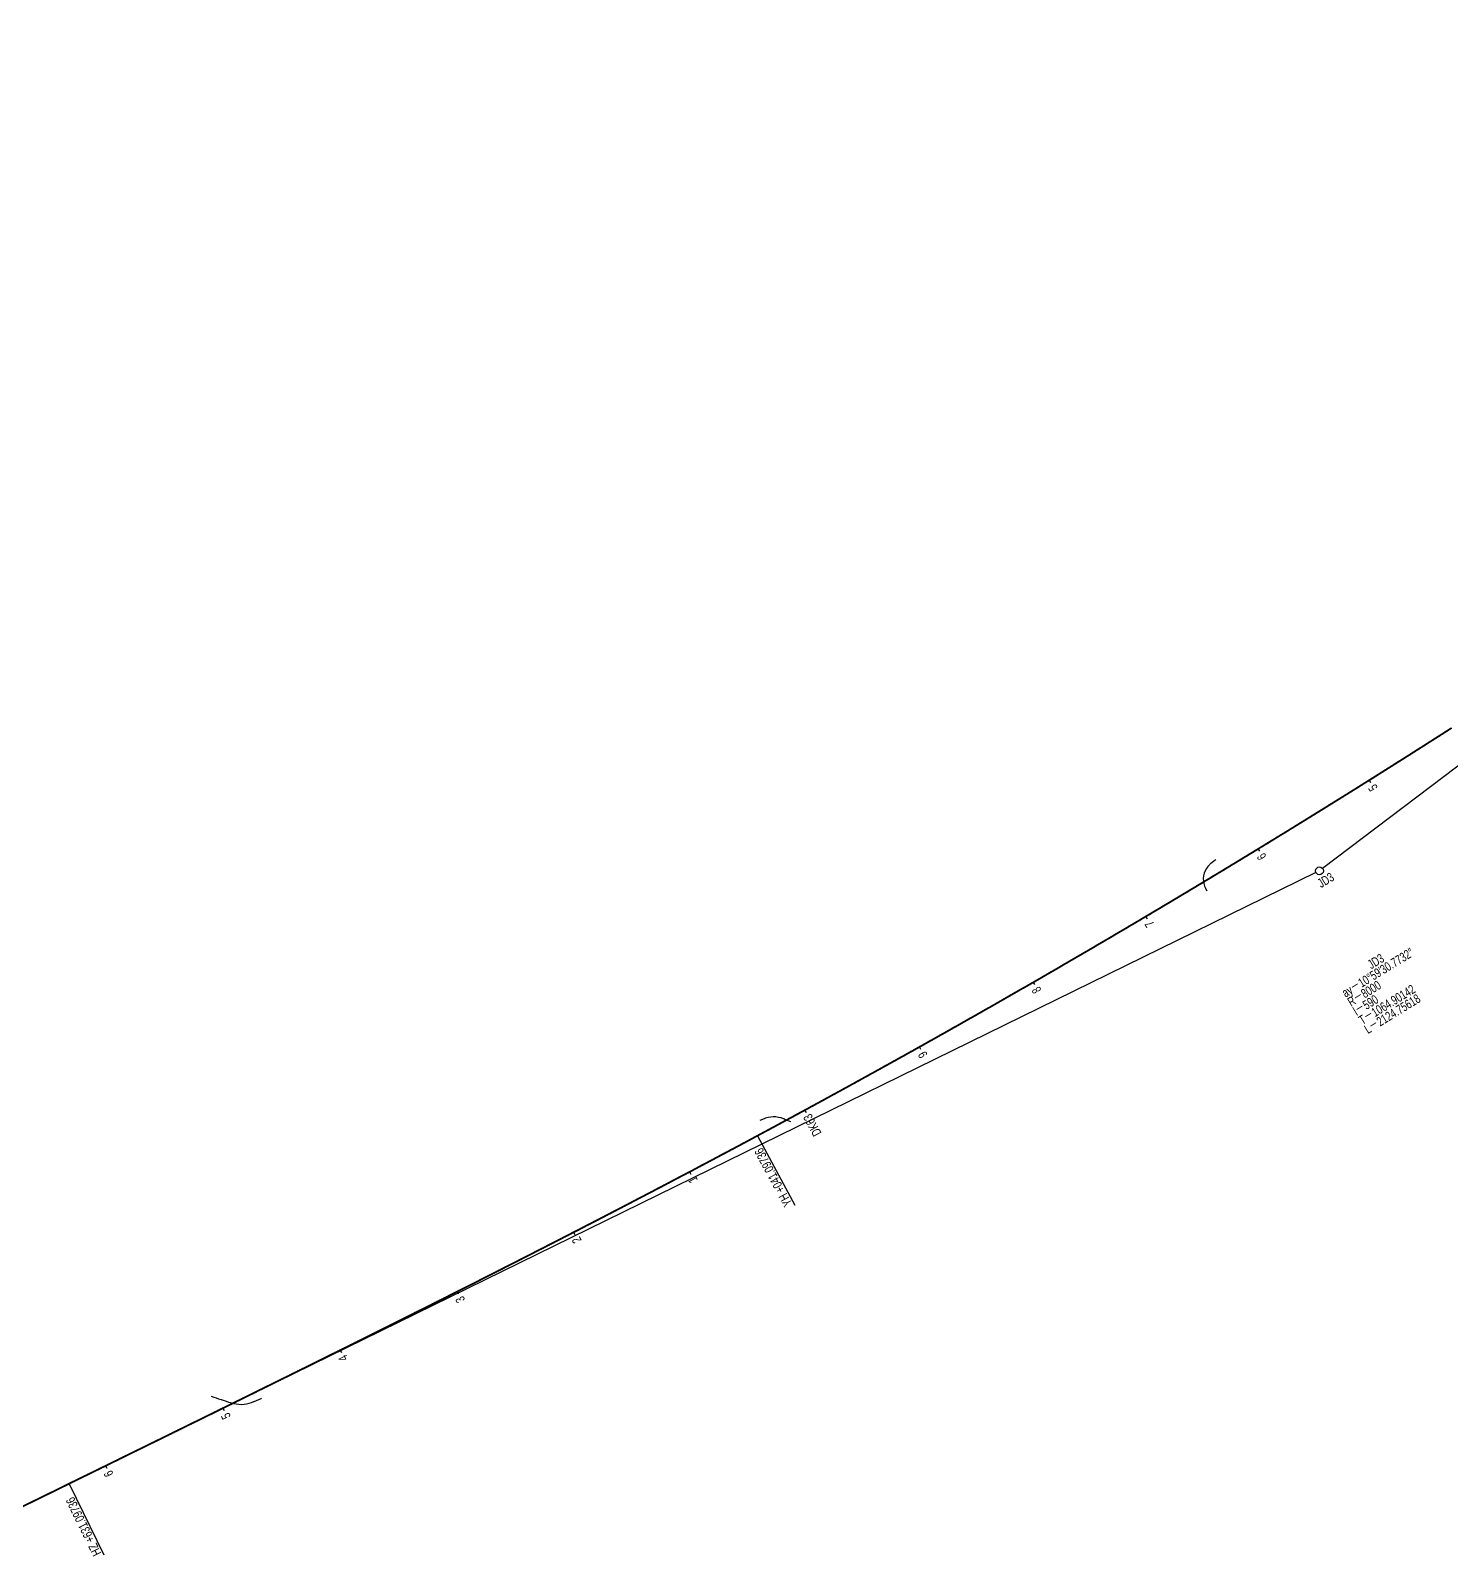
# Model space of a CAD drawing. Header units: millimetres. Extents: x 497834 to 621495, y 3353175 to 3430424.
# Drawn here: x 615443 to 616529, y 3400126 to 3401299 of the extents above; entities that cross this region are included whole.
import ezdxf

# ---------------------------------------------------------------- set-up
doc = ezdxf.new("R2010")
doc.units = ezdxf.units.MM
for name, color, linetype in [('DK改路中线', 7, 'Continuous'), ('dl1', 7, 'Continuous'), ('沪乍杭打线-0.0-200.8段-施工系转设计系成果-2000坐标系-左线_中线_交点', 7, 'Continuous'), ('沪乍杭打线-0.0-200.8段-施工系转设计系成果-2000坐标系-左线_五大桩', 7, 'Continuous'), ('沪乍杭打线-0.0-200.8段-施工系转设计系成果-2000坐标系-左线_曲线资料', 7, 'Continuous'), ('沪乍杭打线-0.0-200.8段-施工系转设计系成果-2000坐标系-左线_里程', 7, 'Continuous')]:
    doc.layers.add(name, color=color, linetype=linetype)
doc.styles.add('PM_LC', font='slromans.shx', dxfattribs={"width": 0.75, "bigfont": 'hztxt.shx'})
doc.styles.add('PM_QX', font='slromans.shx', dxfattribs={"width": 0.75, "bigfont": 'hztxt.shx'})

msp = doc.modelspace()

# ---------------------------------------------------------------- linework, layer by layer
at = {"layer": 'DK改路中线', "color": 3, "linetype": 'Continuous', "ltscale": 2, "flags": 128}
for points in [[(616349.7, 3400665.5), (616348.1, 3400664.3), (616346.5, 3400663), (616345.9, 3400662.5, 0.363058), (616345, 3400661.8), (616343.6, 3400660.3), (616342.4, 3400658.7), (616341.4, 3400657), (616340.7, 3400655.1), (616340.2, 3400653.2), (616340, 3400651.2), (616340.1, 3400649.2), (616340.4, 3400647.2), (616341, 3400645.3), (616341.7, 3400643.8), (616341.8, 3400643.5), (616342.8, 3400641.7), (616342.8, 3400641.7)], [(616024.5, 3400465), (616022.7, 3400465.8), (616020.9, 3400466.6), (616020, 3400467, 0.205862), (616019, 3400467.4), (616017.2, 3400468.1), (616015.2, 3400468.5), (616013.2, 3400468.8), (616011.2, 3400468.8), (616009.2, 3400468.7), (616007.3, 3400468.3), (616005.3, 3400467.8), (616004.2, 3400467.4), (616003.5, 3400467.1), (616001.6, 3400466.3), (616000.9, 3400466)], [(615581.3, 3400255.3), (615583.2, 3400254.7), (615585.1, 3400254), (615587, 3400253.4), (615588.9, 3400252.8), (615592.7, 3400251.5), (615594.6, 3400250.9), (615595.8, 3400250.4, 0.186941), (615596.5, 3400250.2), (615598.4, 3400249.7), (615600.4, 3400249.4), (615602.4, 3400249.2), (615604.4, 3400249.1), (615606.4, 3400249.3), (615608.3, 3400249.5), (615610.3, 3400250), (615612.2, 3400250.6), (615613.9, 3400251.2), (615614.1, 3400251.3), (615617.7, 3400252.9), (615619.5, 3400253.7), (615619.7, 3400253.8)]]:
    msp.add_lwpolyline(points, format="xyb", dxfattribs=at)
at = {"layer": 'dl1', "color": 3, "linetype": 'Continuous', "ltscale": 2, "const_width": 1.4, "flags": 128}
msp.add_lwpolyline([(616530, 3400766.3), (616529.2, 3400765.7), (616529.2, 3400765.7), (616528.3, 3400765.2), (616527.5, 3400764.6), (616526.7, 3400764.1), (616525.8, 3400763.6), (616525, 3400763), (616525, 3400763), (616524.1, 3400762.5), (616523.3, 3400761.9), (616522.4, 3400761.4), (616521.6, 3400760.9), (616520.8, 3400760.3), (616520.8, 3400760.3), (616519.9, 3400759.8), (616519.1, 3400759.3), (616518.2, 3400758.7), (616517.4, 3400758.2), (616516.5, 3400757.6), (616516.5, 3400757.6), (616515.7, 3400757.1), (616514.9, 3400756.6), (616514, 3400756), (616513.2, 3400755.5), (616512.3, 3400755), (616512.3, 3400755), (616511.5, 3400754.4), (616510.6, 3400753.9), (616509.8, 3400753.3), (616509, 3400752.8), (616508.1, 3400752.3), (616508.1, 3400752.3), (616507.3, 3400751.7), (616506.4, 3400751.2), (616505.6, 3400750.7), (616504.7, 3400750.1), (616503.9, 3400749.6), (616503.9, 3400749.6), (616503, 3400749.1), (616502.2, 3400748.5), (616501.4, 3400748), (616500.5, 3400747.5), (616499.7, 3400746.9), (616499.7, 3400746.9), (616498.8, 3400746.4), (616498, 3400745.8), (616497.1, 3400745.3), (616496.3, 3400744.8), (616495.4, 3400744.2), (616495.4, 3400744.2), (616494.6, 3400743.7), (616493.8, 3400743.2), (616492.9, 3400742.6), (616492.1, 3400742.1), (616491.2, 3400741.6), (616491.2, 3400741.6), (616490.4, 3400741), (616489.5, 3400740.5), (616488.7, 3400740), (616487.8, 3400739.4), (616487, 3400738.9), (616487, 3400738.9), (616486.1, 3400738.4), (616485.3, 3400737.8), (616484.5, 3400737.3), (616483.6, 3400736.8), (616482.8, 3400736.2), (616482.8, 3400736.2), (616481.9, 3400735.7), (616481.1, 3400735.2), (616480.2, 3400734.6), (616479.4, 3400734.1), (616478.5, 3400733.6), (616478.5, 3400733.6), (616477.7, 3400733), (616476.8, 3400732.5), (616476, 3400732), (616475.1, 3400731.4), (616474.3, 3400730.9), (616474.3, 3400730.9), (616473.5, 3400730.4), (616472.6, 3400729.8), (616471.8, 3400729.3), (616470.9, 3400728.8), (616470.1, 3400728.2), (616470.1, 3400728.2), (616469.2, 3400727.7), (616468.4, 3400727.2), (616467.5, 3400726.6), (616466.7, 3400726.1), (616465.8, 3400725.6), (616465.8, 3400725.6), (616465, 3400725.1), (616464.1, 3400724.5), (616463.3, 3400724), (616462.4, 3400723.5), (616461.6, 3400722.9), (616461.6, 3400722.9), (616460.7, 3400722.4), (616459.9, 3400721.9), (616459.1, 3400721.3), (616458.2, 3400720.8), (616457.4, 3400720.3), (616457.4, 3400720.3), (616456.5, 3400719.7), (616455.7, 3400719.2), (616454.8, 3400718.7), (616454, 3400718.2), (616453.1, 3400717.6), (616453.1, 3400717.6), (616452.3, 3400717.1), (616451.4, 3400716.6), (616450.6, 3400716), (616449.7, 3400715.5), (616448.9, 3400715), (616448.9, 3400715), (616448, 3400714.5), (616447.2, 3400713.9), (616446.3, 3400713.4), (616445.5, 3400712.9), (616444.6, 3400712.3), (616444.6, 3400712.3), (616443.8, 3400711.8), (616442.9, 3400711.3), (616442.1, 3400710.8), (616441.2, 3400710.2), (616440.4, 3400709.7), (616440.4, 3400709.7), (616439.5, 3400709.2), (616438.7, 3400708.6), (616437.8, 3400708.1), (616437, 3400707.6), (616436.1, 3400707.1), (616436.1, 3400707.1), (616435.3, 3400706.5), (616434.4, 3400706), (616433.6, 3400705.5), (616432.7, 3400704.9), (616431.9, 3400704.4), (616431.9, 3400704.4), (616431, 3400703.9), (616430.2, 3400703.4), (616429.3, 3400702.8), (616428.5, 3400702.3), (616427.6, 3400701.8), (616427.6, 3400701.8), (616426.8, 3400701.3), (616425.9, 3400700.7), (616425.1, 3400700.2), (616424.2, 3400699.7), (616423.4, 3400699.2), (616423.4, 3400699.2), (616422.5, 3400698.6), (616421.7, 3400698.1), (616420.8, 3400697.6), (616420, 3400697.1), (616419.1, 3400696.5), (616419.1, 3400696.5), (616418.3, 3400696), (616417.4, 3400695.5), (616416.6, 3400695), (616415.7, 3400694.4), (616414.9, 3400693.9), (616414.9, 3400693.9), (616414, 3400693.4), (616413.2, 3400692.9), (616412.3, 3400692.3), (616411.5, 3400691.8), (616410.6, 3400691.3), (616410.6, 3400691.3), (616409.8, 3400690.8), (616408.9, 3400690.2), (616408.1, 3400689.7), (616407.2, 3400689.2), (616406.4, 3400688.7), (616406.4, 3400688.7), (616405.5, 3400688.1), (616404.7, 3400687.6), (616403.8, 3400687.1), (616403, 3400686.6), (616402.1, 3400686), (616402.1, 3400686), (616401.2, 3400685.5), (616400.4, 3400685), (616399.5, 3400684.5), (616398.7, 3400684), (616397.8, 3400683.4), (616397.8, 3400683.4), (616397, 3400682.9), (616396.1, 3400682.4), (616395.3, 3400681.9), (616394.4, 3400681.3), (616393.6, 3400680.8), (616393.6, 3400680.8), (616392.7, 3400680.3), (616391.9, 3400679.8), (616391, 3400679.3), (616390.2, 3400678.7), (616389.3, 3400678.2), (616389.3, 3400678.2), (616388.5, 3400677.7), (616387.6, 3400677.2), (616386.7, 3400676.6), (616385.9, 3400676.1), (616385, 3400675.6), (616385, 3400675.6), (616384.2, 3400675.1), (616383.3, 3400674.6), (616382.5, 3400674), (616381.6, 3400673.5), (616380.8, 3400673), (616380.8, 3400673), (616379.9, 3400672.5), (616379.1, 3400672), (616378.2, 3400671.4), (616377.4, 3400670.9), (616376.5, 3400670.4), (616376.5, 3400670.4), (616375.6, 3400669.9), (616374.8, 3400669.4), (616373.9, 3400668.8), (616373.1, 3400668.3), (616372.2, 3400667.8), (616372.2, 3400667.8), (616371.4, 3400667.3), (616370.5, 3400666.8), (616369.7, 3400666.2), (616368.8, 3400665.7), (616368, 3400665.2), (616368, 3400665.2), (616367.1, 3400664.7), (616366.2, 3400664.2), (616365.4, 3400663.6), (616364.5, 3400663.1), (616363.7, 3400662.6), (616363.7, 3400662.6), (616362.8, 3400662.1), (616362, 3400661.6), (616361.1, 3400661.1), (616360.3, 3400660.5), (616359.4, 3400660), (616359.4, 3400660), (616358.6, 3400659.5), (616357.7, 3400659), (616356.8, 3400658.5), (616356, 3400657.9), (616355.1, 3400657.4), (616355.1, 3400657.4), (616354.3, 3400656.9), (616353.4, 3400656.4), (616352.6, 3400655.9), (616351.7, 3400655.4), (616350.8, 3400654.8), (616350.8, 3400654.8), (616350, 3400654.3), (616349.1, 3400653.8), (616348.3, 3400653.3), (616347.4, 3400652.8), (616346.6, 3400652.3), (616346.6, 3400652.3), (616345.7, 3400651.7), (616344.9, 3400651.2), (616344, 3400650.7), (616343.1, 3400650.2), (616342.3, 3400649.7), (616342.3, 3400649.7), (616341.4, 3400649.2), (616340.6, 3400648.7), (616339.7, 3400648.1), (616338.9, 3400647.6), (616338, 3400647.1), (616338, 3400647.1), (616337.1, 3400646.6), (616336.3, 3400646.1), (616335.4, 3400645.6), (616334.6, 3400645), (616333.7, 3400644.5), (616333.7, 3400644.5), (616332.9, 3400644), (616332, 3400643.5), (616331.1, 3400643), (616330.3, 3400642.5), (616329.4, 3400642), (616329.4, 3400642), (616328.6, 3400641.4), (616327.7, 3400640.9), (616326.9, 3400640.4), (616326, 3400639.9), (616325.1, 3400639.4), (616325.1, 3400639.4), (616324.3, 3400638.9), (616323.4, 3400638.4), (616322.6, 3400637.9), (616321.7, 3400637.3), (616320.8, 3400636.8), (616320.8, 3400636.8), (616320, 3400636.3), (616319.1, 3400635.8), (616318.3, 3400635.3), (616317.4, 3400634.8), (616316.6, 3400634.3), (616316.6, 3400634.3), (616315.7, 3400633.7), (616314.8, 3400633.2), (616314, 3400632.7), (616313.1, 3400632.2), (616312.3, 3400631.7), (616312.3, 3400631.7), (616311.4, 3400631.2), (616310.5, 3400630.7), (616309.7, 3400630.2), (616308.8, 3400629.7), (616308, 3400629.1), (616308, 3400629.1), (616307.1, 3400628.6), (616306.2, 3400628.1), (616305.4, 3400627.6), (616304.5, 3400627.1), (616303.7, 3400626.6), (616303.7, 3400626.6), (616302.8, 3400626.1), (616301.9, 3400625.6), (616301.1, 3400625.1), (616300.2, 3400624.5), (616299.4, 3400624), (616299.4, 3400624), (616298.5, 3400623.5), (616297.6, 3400623), (616296.8, 3400622.5), (616295.9, 3400622), (616295.1, 3400621.5), (616295.1, 3400621.5), (616294.2, 3400621), (616293.3, 3400620.5), (616292.5, 3400620), (616291.6, 3400619.4), (616290.8, 3400618.9), (616290.8, 3400618.9), (616289.9, 3400618.4), (616289, 3400617.9), (616288.2, 3400617.4), (616287.3, 3400616.9), (616286.5, 3400616.4), (616286.5, 3400616.4), (616285.6, 3400615.9), (616284.7, 3400615.4), (616283.9, 3400614.9), (616283, 3400614.4), (616282.2, 3400613.8), (616282.2, 3400613.8), (616281.3, 3400613.3), (616280.4, 3400612.8), (616279.6, 3400612.3), (616278.7, 3400611.8), (616277.8, 3400611.3), (616277.8, 3400611.3), (616277, 3400610.8), (616276.1, 3400610.3), (616275.3, 3400609.8), (616274.4, 3400609.3), (616273.5, 3400608.8), (616273.5, 3400608.8), (616272.7, 3400608.3), (616271.8, 3400607.8), (616271, 3400607.2), (616270.1, 3400606.7), (616269.2, 3400606.2), (616269.2, 3400606.2), (616268.4, 3400605.7), (616267.5, 3400605.2), (616266.6, 3400604.7), (616265.8, 3400604.2), (616264.9, 3400603.7), (616264.9, 3400603.7), (616264.1, 3400603.2), (616263.2, 3400602.7), (616262.3, 3400602.2), (616261.5, 3400601.7), (616260.6, 3400601.2), (616260.6, 3400601.2), (616259.7, 3400600.7), (616258.9, 3400600.2), (616258, 3400599.7), (616257.2, 3400599.2), (616256.3, 3400598.6), (616256.3, 3400598.6), (616255.4, 3400598.1), (616254.6, 3400597.6), (616253.7, 3400597.1), (616252.8, 3400596.6), (616252, 3400596.1), (616252, 3400596.1), (616251.1, 3400595.6), (616250.2, 3400595.1), (616249.4, 3400594.6), (616248.5, 3400594.1), (616247.7, 3400593.6), (616247.7, 3400593.6), (616246.8, 3400593.1), (616245.9, 3400592.6), (616245.1, 3400592.1), (616244.2, 3400591.6), (616243.3, 3400591.1), (616243.3, 3400591.1), (616242.5, 3400590.6), (616241.6, 3400590.1), (616240.7, 3400589.6), (616239.9, 3400589.1), (616239, 3400588.6), (616239, 3400588.6), (616238.1, 3400588.1), (616237.3, 3400587.6), (616236.4, 3400587.1), (616235.6, 3400586.6), (616234.7, 3400586.1), (616234.7, 3400586.1), (616233.8, 3400585.6), (616233, 3400585.1), (616232.1, 3400584.6), (616231.2, 3400584.1), (616230.4, 3400583.5), (616230.4, 3400583.5), (616229.5, 3400583), (616228.6, 3400582.5), (616227.8, 3400582), (616226.9, 3400581.5), (616226, 3400581), (616226, 3400581), (616225.2, 3400580.5), (616224.3, 3400580), (616223.4, 3400579.5), (616222.6, 3400579), (616221.7, 3400578.5), (616221.7, 3400578.5), (616220.8, 3400578), (616220, 3400577.5), (616219.1, 3400577), (616218.2, 3400576.5), (616217.4, 3400576), (616217.4, 3400576), (616216.5, 3400575.5), (616215.7, 3400575), (616214.8, 3400574.5), (616213.9, 3400574), (616213.1, 3400573.5), (616213.1, 3400573.5), (616212.2, 3400573), (616211.3, 3400572.5), (616210.5, 3400572), (616209.6, 3400571.5), (616208.7, 3400571), (616208.7, 3400571), (616207.9, 3400570.5), (616207, 3400570), (616206.1, 3400569.5), (616205.3, 3400569), (616204.4, 3400568.5), (616204.4, 3400568.5), (616203.5, 3400568), (616202.7, 3400567.5), (616201.8, 3400567.1), (616200.9, 3400566.6), (616200.1, 3400566.1), (616200, 3400566.1), (616199.2, 3400565.6), (616198.3, 3400565.1), (616197.5, 3400564.6), (616196.6, 3400564.1), (616195.7, 3400563.6), (616195.7, 3400563.6), (616194.8, 3400563.1), (616194, 3400562.6), (616193.1, 3400562.1), (616192.2, 3400561.6), (616191.4, 3400561.1), (616191.4, 3400561.1), (616190.5, 3400560.6), (616189.6, 3400560.1), (616188.8, 3400559.6), (616187.9, 3400559.1), (616187, 3400558.6), (616187, 3400558.6), (616186.2, 3400558.1), (616185.3, 3400557.6), (616184.4, 3400557.1), (616183.6, 3400556.6), (616182.7, 3400556.1), (616182.7, 3400556.1), (616181.8, 3400555.6), (616181, 3400555.1), (616180.1, 3400554.6), (616179.2, 3400554.1), (616178.4, 3400553.6), (616178.3, 3400553.6), (616177.5, 3400553.1), (616176.6, 3400552.6), (616175.7, 3400552.2), (616174.9, 3400551.7), (616174, 3400551.2), (616174, 3400551.2), (616173.1, 3400550.7), (616172.3, 3400550.2), (616171.4, 3400549.7), (616170.5, 3400549.2), (616169.7, 3400548.7), (616169.7, 3400548.7), (616168.8, 3400548.2), (616167.9, 3400547.7), (616167.1, 3400547.2), (616166.2, 3400546.7), (616165.3, 3400546.2), (616165.3, 3400546.2), (616164.4, 3400545.7), (616163.6, 3400545.2), (616162.7, 3400544.7), (616161.8, 3400544.3), (616161, 3400543.8), (616161, 3400543.8), (616160.1, 3400543.3), (616159.2, 3400542.8), (616158.4, 3400542.3), (616157.5, 3400541.8), (616156.6, 3400541.3), (616156.6, 3400541.3), (616155.7, 3400540.8), (616154.9, 3400540.3), (616154, 3400539.8), (616153.1, 3400539.3), (616152.3, 3400538.8), (616152.3, 3400538.8), (616151.4, 3400538.3), (616150.5, 3400537.8), (616149.6, 3400537.4), (616148.8, 3400536.9), (616147.9, 3400536.4), (616147.9, 3400536.4), (616147, 3400535.9), (616146.2, 3400535.4), (616145.3, 3400534.9), (616144.4, 3400534.4), (616143.6, 3400533.9), (616143.5, 3400533.9), (616142.7, 3400533.4), (616141.8, 3400532.9), (616140.9, 3400532.4), (616140.1, 3400532), (616139.2, 3400531.5), (616139.2, 3400531.5), (616138.3, 3400531), (616137.5, 3400530.5), (616136.6, 3400530), (616135.7, 3400529.5), (616134.8, 3400529), (616134.8, 3400529), (616134, 3400528.5), (616133.1, 3400528), (616132.2, 3400527.5), (616131.3, 3400527.1), (616130.5, 3400526.6), (616130.5, 3400526.6), (616129.6, 3400526.1), (616128.7, 3400525.6), (616127.9, 3400525.1), (616127, 3400524.6), (616126.1, 3400524.1), (616126.1, 3400524.1), (616125.2, 3400523.6), (616124.4, 3400523.1), (616123.5, 3400522.7), (616122.6, 3400522.2), (616121.8, 3400521.7), (616121.7, 3400521.7), (616120.9, 3400521.2), (616120, 3400520.7), (616119.1, 3400520.2), (616118.3, 3400519.7), (616117.4, 3400519.2), (616117.4, 3400519.2), (616116.5, 3400518.8), (616115.6, 3400518.3), (616114.8, 3400517.8), (616113.9, 3400517.3), (616113, 3400516.8), (616113, 3400516.8), (616112.1, 3400516.3), (616111.3, 3400515.8), (616110.4, 3400515.3), (616109.5, 3400514.9), (616108.7, 3400514.4), (616108.7, 3400514.4), (616107.8, 3400513.9), (616106.9, 3400513.4), (616106, 3400512.9), (616105.2, 3400512.4), (616104.3, 3400511.9), (616104.3, 3400511.9), (616103.4, 3400511.5), (616102.5, 3400511), (616101.7, 3400510.5), (616100.8, 3400510), (616099.9, 3400509.5), (616099.9, 3400509.5), (616099, 3400509), (616098.2, 3400508.5), (616097.3, 3400508.1), (616096.4, 3400507.6), (616095.5, 3400507.1), (616095.5, 3400507.1), (616094.7, 3400506.6), (616093.8, 3400506.1), (616092.9, 3400505.6), (616092, 3400505.1), (616091.2, 3400504.7), (616091.2, 3400504.7), (616090.3, 3400504.2), (616089.4, 3400503.7), (616088.5, 3400503.2), (616087.7, 3400502.7), (616086.8, 3400502.2), (616086.8, 3400502.2), (616085.9, 3400501.8), (616085, 3400501.3), (616084.2, 3400500.8), (616083.3, 3400500.3), (616082.4, 3400499.8), (616082.4, 3400499.8), (616081.5, 3400499.3), (616080.7, 3400498.9), (616079.8, 3400498.4), (616078.9, 3400497.9), (616078, 3400497.4), (616078, 3400497.4), (616077.2, 3400496.9), (616076.3, 3400496.4), (616075.4, 3400496), (616074.5, 3400495.5), (616073.7, 3400495), (616073.7, 3400495), (616072.8, 3400494.5), (616071.9, 3400494), (616071, 3400493.6), (616070.2, 3400493.1), (616069.3, 3400492.6), (616069.3, 3400492.6), (616068.4, 3400492.1), (616067.5, 3400491.6), (616066.6, 3400491.1), (616065.8, 3400490.7), (616064.9, 3400490.2), (616064.9, 3400490.2), (616064, 3400489.7), (616063.1, 3400489.2), (616062.3, 3400488.7), (616061.4, 3400488.3), (616060.5, 3400487.8), (616060.5, 3400487.8), (616059.6, 3400487.3), (616058.8, 3400486.8), (616057.9, 3400486.3), (616057, 3400485.9), (616056.1, 3400485.4), (616056.1, 3400485.4), (616055.2, 3400484.9), (616054.4, 3400484.4), (616053.5, 3400483.9), (616052.6, 3400483.5), (616051.7, 3400483), (616051.7, 3400483), (616050.9, 3400482.5), (616050, 3400482), (616049.1, 3400481.5), (616048.2, 3400481.1), (616047.3, 3400480.6), (616047.3, 3400480.6), (616046.5, 3400480.1), (616045.6, 3400479.6), (616044.7, 3400479.1), (616043.8, 3400478.7), (616043, 3400478.2), (616043, 3400478.2), (616042.1, 3400477.7), (616041.2, 3400477.2), (616040.3, 3400476.8), (616039.4, 3400476.3), (616038.6, 3400475.8), (616038.6, 3400475.8), (616037.7, 3400475.3), (616036.8, 3400474.8), (616035.9, 3400474.4), (616035.1, 3400473.9), (616034.2, 3400473.4), (616034.2, 3400473.4), (616033.3, 3400472.9), (616032.4, 3400472.5), (616031.5, 3400472), (616030.7, 3400471.5), (616029.8, 3400471), (616029.8, 3400471), (616028.9, 3400470.6), (616028, 3400470.1), (616027.1, 3400469.6), (616026.3, 3400469.1), (616025.4, 3400468.6), (616025.4, 3400468.6), (616024.5, 3400468.2), (616023.6, 3400467.7), (616022.7, 3400467.2), (616021.9, 3400466.7), (616021, 3400466.3), (616021, 3400466.3), (616020.1, 3400465.8), (616019.2, 3400465.3), (616018.3, 3400464.8), (616017.5, 3400464.4), (616016.6, 3400463.9), (616016.6, 3400463.9), (616015.7, 3400463.4), (616014.8, 3400462.9), (616013.9, 3400462.5), (616013.1, 3400462), (616012.2, 3400461.5), (616012.2, 3400461.5), (616011.3, 3400461), (616010.4, 3400460.6), (616009.5, 3400460.1), (616008.7, 3400459.6), (616007.8, 3400459.1), (616007.8, 3400459.1), (616006.9, 3400458.7), (616006, 3400458.2), (616005.1, 3400457.7), (616004.3, 3400457.3), (616003.4, 3400456.8), (616003.4, 3400456.8), (616002.5, 3400456.3), (616001.6, 3400455.8), (616000.7, 3400455.4), (615999.9, 3400454.9), (615999.2, 3400454.5), (615998.3, 3400454.1), (615997.4, 3400453.6), (615996.5, 3400453.1), (615995.7, 3400452.6), (615994.8, 3400452.2), (615993.9, 3400451.7), (615993, 3400451.2), (615992.1, 3400450.7), (615991.3, 3400450.3), (615990.4, 3400449.8), (615989.5, 3400449.3), (615988.6, 3400448.9), (615987.7, 3400448.4), (615986.8, 3400447.9), (615986, 3400447.4), (615985.1, 3400447), (615984.2, 3400446.5), (615983.3, 3400446), (615982.4, 3400445.6), (615981.6, 3400445.1), (615980.7, 3400444.6), (615979.8, 3400444.1), (615978.9, 3400443.7), (615978, 3400443.2), (615977.1, 3400442.7), (615976.3, 3400442.3), (615975.4, 3400441.8), (615974.5, 3400441.3), (615973.6, 3400440.9), (615972.7, 3400440.4), (615971.8, 3400439.9), (615971, 3400439.5), (615970.1, 3400439), (615969.2, 3400438.5), (615968.3, 3400438), (615967.4, 3400437.6), (615966.5, 3400437.1), (615965.7, 3400436.6), (615964.8, 3400436.2), (615963.9, 3400435.7), (615963, 3400435.2), (615962.1, 3400434.8), (615961.2, 3400434.3), (615960.4, 3400433.8), (615959.5, 3400433.4), (615958.6, 3400432.9), (615957.7, 3400432.4), (615956.8, 3400432), (615955.9, 3400431.5), (615955.1, 3400431), (615954.2, 3400430.6), (615953.3, 3400430.1), (615952.4, 3400429.6), (615951.5, 3400429.1), (615950.6, 3400428.7), (615949.8, 3400428.2), (615948.9, 3400427.7), (615948, 3400427.3), (615947.1, 3400426.8), (615946.2, 3400426.3), (615945.3, 3400425.9), (615944.4, 3400425.4), (615943.6, 3400424.9), (615942.7, 3400424.5), (615941.8, 3400424), (615940.9, 3400423.6), (615940, 3400423.1), (615939.1, 3400422.6), (615938.3, 3400422.2), (615937.4, 3400421.7), (615936.5, 3400421.2), (615935.6, 3400420.8), (615934.7, 3400420.3), (615933.8, 3400419.8), (615932.9, 3400419.4), (615932.1, 3400418.9), (615931.2, 3400418.4), (615930.3, 3400418), (615929.4, 3400417.5), (615928.5, 3400417), (615927.6, 3400416.6), (615926.7, 3400416.1), (615925.9, 3400415.6), (615925, 3400415.2), (615924.1, 3400414.7), (615923.2, 3400414.3), (615922.3, 3400413.8), (615921.4, 3400413.3), (615920.5, 3400412.9), (615919.7, 3400412.4), (615918.8, 3400411.9), (615917.9, 3400411.5), (615917, 3400411), (615916.1, 3400410.5), (615915.2, 3400410.1), (615914.3, 3400409.6), (615913.5, 3400409.2), (615912.6, 3400408.7), (615911.7, 3400408.2), (615910.8, 3400407.8), (615909.9, 3400407.3), (615909, 3400406.8), (615908.1, 3400406.4), (615907.2, 3400405.9), (615906.4, 3400405.5), (615905.5, 3400405), (615904.6, 3400404.5), (615903.7, 3400404.1), (615902.8, 3400403.6), (615901.9, 3400403.1), (615901, 3400402.7), (615900.2, 3400402.2), (615899.3, 3400401.8), (615898.4, 3400401.3), (615897.5, 3400400.8), (615896.6, 3400400.4), (615895.7, 3400399.9), (615894.8, 3400399.4), (615893.9, 3400399), (615893.1, 3400398.5), (615892.2, 3400398.1), (615891.3, 3400397.6), (615890.4, 3400397.1), (615889.5, 3400396.7), (615888.6, 3400396.2), (615887.7, 3400395.8), (615886.8, 3400395.3), (615886, 3400394.8), (615885.1, 3400394.4), (615884.2, 3400393.9), (615883.3, 3400393.5), (615882.4, 3400393), (615881.5, 3400392.5), (615880.6, 3400392.1), (615879.7, 3400391.6), (615878.8, 3400391.2), (615878, 3400390.7), (615877.1, 3400390.2), (615876.2, 3400389.8), (615875.3, 3400389.3), (615874.4, 3400388.9), (615873.5, 3400388.4), (615872.6, 3400387.9), (615871.7, 3400387.5), (615870.9, 3400387), (615870, 3400386.6), (615869.1, 3400386.1), (615868.2, 3400385.7), (615867.3, 3400385.2), (615866.4, 3400384.7), (615865.5, 3400384.3), (615864.6, 3400383.8), (615863.7, 3400383.4), (615862.9, 3400382.9), (615862, 3400382.4), (615861.1, 3400382), (615860.2, 3400381.5), (615859.3, 3400381.1), (615858.4, 3400380.6), (615857.5, 3400380.2), (615856.6, 3400379.7), (615855.7, 3400379.2), (615854.9, 3400378.8), (615854, 3400378.3), (615853.1, 3400377.9), (615852.2, 3400377.4), (615851.3, 3400377), (615850.4, 3400376.5), (615849.5, 3400376), (615848.6, 3400375.6), (615847.7, 3400375.1), (615846.8, 3400374.7), (615846, 3400374.2), (615845.1, 3400373.8), (615844.2, 3400373.3), (615843.3, 3400372.8), (615842.4, 3400372.4), (615841.5, 3400371.9), (615840.6, 3400371.5), (615839.7, 3400371), (615838.8, 3400370.6), (615837.9, 3400370.1), (615837.1, 3400369.7), (615836.2, 3400369.2), (615835.3, 3400368.7), (615834.4, 3400368.3), (615833.5, 3400367.8), (615832.6, 3400367.4), (615831.7, 3400366.9), (615830.8, 3400366.5), (615829.9, 3400366), (615829, 3400365.6), (615828.2, 3400365.1), (615827.3, 3400364.6), (615826.4, 3400364.2), (615825.5, 3400363.7), (615824.6, 3400363.3), (615823.7, 3400362.8), (615822.8, 3400362.4), (615821.9, 3400361.9), (615821, 3400361.5), (615820.1, 3400361), (615819.2, 3400360.6), (615818.4, 3400360.1), (615817.5, 3400359.7), (615816.6, 3400359.2), (615815.7, 3400358.7), (615814.8, 3400358.3), (615813.9, 3400357.8), (615813, 3400357.4), (615812.1, 3400356.9), (615811.2, 3400356.5), (615810.3, 3400356), (615809.4, 3400355.6), (615808.6, 3400355.1), (615807.7, 3400354.7), (615806.8, 3400354.2), (615805.9, 3400353.8), (615805, 3400353.3), (615804.1, 3400352.8), (615803.2, 3400352.4), (615802.3, 3400351.9), (615801.4, 3400351.5), (615800.5, 3400351), (615799.6, 3400350.6), (615798.7, 3400350.1), (615797.9, 3400349.7), (615797, 3400349.2), (615796.1, 3400348.8), (615795.2, 3400348.3), (615794.3, 3400347.9), (615793.4, 3400347.4), (615792.5, 3400347), (615791.6, 3400346.5), (615790.7, 3400346.1), (615789.8, 3400345.6), (615788.9, 3400345.2), (615788, 3400344.7), (615787.2, 3400344.3), (615786.3, 3400343.8), (615785.4, 3400343.3), (615784.5, 3400342.9), (615783.6, 3400342.4), (615782.7, 3400342), (615781.8, 3400341.5), (615780.9, 3400341.1), (615780, 3400340.6), (615779.1, 3400340.2), (615778.2, 3400339.7), (615777.3, 3400339.3), (615776.4, 3400338.8), (615775.6, 3400338.4), (615774.7, 3400337.9), (615773.8, 3400337.5), (615772.9, 3400337), (615772, 3400336.6), (615771.1, 3400336.1), (615770.2, 3400335.7), (615769.3, 3400335.2), (615768.4, 3400334.8), (615767.5, 3400334.3), (615766.6, 3400333.9), (615765.7, 3400333.4), (615764.8, 3400333), (615763.9, 3400332.5), (615763.1, 3400332.1), (615762.2, 3400331.6), (615761.3, 3400331.2), (615760.4, 3400330.7), (615759.5, 3400330.3), (615758.6, 3400329.8), (615757.7, 3400329.4), (615756.8, 3400328.9), (615755.9, 3400328.5), (615755, 3400328), (615754.1, 3400327.6), (615753.2, 3400327.1), (615752.3, 3400326.7), (615751.4, 3400326.2), (615750.5, 3400325.8), (615749.7, 3400325.3), (615748.8, 3400324.9), (615747.9, 3400324.4), (615747, 3400324), (615746.1, 3400323.5), (615745.2, 3400323.1), (615744.3, 3400322.6), (615743.4, 3400322.2), (615742.5, 3400321.7), (615741.6, 3400321.3), (615740.7, 3400320.9), (615739.8, 3400320.4), (615738.9, 3400320), (615738, 3400319.5), (615737.1, 3400319.1), (615736.2, 3400318.6), (615735.4, 3400318.2), (615734.5, 3400317.7), (615733.6, 3400317.3), (615732.7, 3400316.8), (615731.8, 3400316.4), (615730.9, 3400315.9), (615730, 3400315.5), (615729.1, 3400315), (615728.2, 3400314.6), (615727.3, 3400314.1), (615726.4, 3400313.7), (615725.5, 3400313.2), (615724.6, 3400312.8), (615723.7, 3400312.3), (615722.8, 3400311.9), (615721.9, 3400311.4), (615721, 3400311), (615720.2, 3400310.5), (615719.3, 3400310.1), (615718.4, 3400309.7), (615717.5, 3400309.2), (615716.6, 3400308.8), (615715.7, 3400308.3), (615714.8, 3400307.9), (615713.9, 3400307.4), (615713, 3400307), (615712.1, 3400306.5), (615711.2, 3400306.1), (615710.3, 3400305.6), (615709.4, 3400305.2), (615708.5, 3400304.7), (615707.6, 3400304.3), (615706.7, 3400303.8), (615705.8, 3400303.4), (615704.9, 3400303), (615704, 3400302.5), (615703.2, 3400302.1), (615702.3, 3400301.6), (615701.4, 3400301.2), (615700.5, 3400300.7), (615699.6, 3400300.3), (615698.7, 3400299.8), (615697.8, 3400299.4), (615696.9, 3400298.9), (615696, 3400298.5), (615695.1, 3400298), (615694.2, 3400297.6), (615693.3, 3400297.2), (615692.4, 3400296.7), (615691.5, 3400296.3), (615690.6, 3400295.8), (615689.7, 3400295.4), (615688.8, 3400294.9), (615687.9, 3400294.5), (615687, 3400294), (615686.1, 3400293.6), (615685.3, 3400293.1), (615684.4, 3400292.7), (615683.5, 3400292.3), (615682.6, 3400291.8), (615681.7, 3400291.4), (615680.8, 3400290.9), (615679.9, 3400290.5), (615679, 3400290), (615678.1, 3400289.6), (615677.2, 3400289.1), (615676.3, 3400288.7), (615675.4, 3400288.2), (615674.5, 3400287.8), (615673.6, 3400287.4), (615672.7, 3400286.9), (615671.8, 3400286.5), (615670.9, 3400286), (615670, 3400285.6), (615669.1, 3400285.1), (615668.2, 3400284.7), (615667.3, 3400284.2), (615666.4, 3400283.8), (615665.5, 3400283.4), (615664.7, 3400282.9), (615663.8, 3400282.5), (615662.9, 3400282), (615662, 3400281.6), (615661.1, 3400281.1), (615660.2, 3400280.7), (615659.3, 3400280.2), (615658.4, 3400279.8), (615657.5, 3400279.4), (615656.6, 3400278.9), (615655.7, 3400278.5), (615654.8, 3400278), (615653.9, 3400277.6), (615653, 3400277.1), (615652.1, 3400276.7), (615651.2, 3400276.3), (615650.3, 3400275.8), (615649.4, 3400275.4), (615648.5, 3400274.9), (615647.6, 3400274.5), (615646.7, 3400274), (615645.8, 3400273.6), (615644.9, 3400273.1), (615644, 3400272.7), (615643.1, 3400272.3), (615642.3, 3400271.8), (615641.4, 3400271.4), (615640.5, 3400270.9), (615639.6, 3400270.5), (615638.7, 3400270), (615637.8, 3400269.6), (615636.9, 3400269.2), (615636, 3400268.7), (615635.1, 3400268.3), (615634.2, 3400267.8), (615633.3, 3400267.4), (615632.4, 3400266.9), (615631.5, 3400266.5), (615630.6, 3400266.1), (615629.7, 3400265.6), (615628.8, 3400265.2), (615627.9, 3400264.7), (615627, 3400264.3), (615626.1, 3400263.8), (615625.2, 3400263.4), (615624.3, 3400263), (615623.4, 3400262.5), (615622.5, 3400262.1), (615621.6, 3400261.6), (615620.7, 3400261.2), (615619.8, 3400260.7), (615618.9, 3400260.3), (615618, 3400259.9), (615617.1, 3400259.4), (615616.3, 3400259), (615615.4, 3400258.5), (615614.5, 3400258.1), (615613.6, 3400257.6), (615612.7, 3400257.2), (615611.8, 3400256.8), (615610.9, 3400256.3), (615610, 3400255.9), (615609.1, 3400255.4), (615608.2, 3400255), (615607.3, 3400254.5), (615606.4, 3400254.1), (615605.5, 3400253.7), (615604.6, 3400253.2), (615603.7, 3400252.8), (615602.8, 3400252.3), (615601.9, 3400251.9), (615601, 3400251.5), (615600.1, 3400251), (615599.2, 3400250.6), (615598.3, 3400250.1), (615597.4, 3400249.7), (615596.5, 3400249.2), (615595.6, 3400248.8), (615594.7, 3400248.4), (615593.8, 3400247.9), (615592.9, 3400247.5), (615592, 3400247), (615591.1, 3400246.6), (615590.2, 3400246.2), (615589.3, 3400245.7), (615588.4, 3400245.3), (615587.5, 3400244.8), (615586.6, 3400244.4), (615585.8, 3400243.9), (615584.9, 3400243.5), (615584, 3400243.1), (615583.1, 3400242.6), (615582.2, 3400242.2), (615581.3, 3400241.7), (615580.4, 3400241.3), (615579.5, 3400240.9), (615578.6, 3400240.4), (615577.7, 3400240), (615576.8, 3400239.5), (615575.9, 3400239.1), (615575, 3400238.6), (615574.1, 3400238.2), (615573.2, 3400237.8), (615572.3, 3400237.3), (615571.4, 3400236.9), (615570.5, 3400236.4), (615569.6, 3400236), (615568.7, 3400235.6), (615567.8, 3400235.1), (615566.9, 3400234.7), (615566, 3400234.2), (615565.1, 3400233.8), (615564.2, 3400233.4), (615563.3, 3400232.9), (615562.4, 3400232.5), (615561.5, 3400232), (615560.6, 3400231.6), (615559.7, 3400231.1), (615558.8, 3400230.7), (615557.9, 3400230.3), (615557, 3400229.8), (615556.1, 3400229.4), (615555.2, 3400228.9), (615554.3, 3400228.5), (615553.4, 3400228.1), (615552.5, 3400227.6), (615551.6, 3400227.2), (615550.8, 3400226.7), (615549.9, 3400226.3), (615549, 3400225.9), (615548.1, 3400225.4), (615547.2, 3400225), (615546.3, 3400224.5), (615545.4, 3400224.1), (615544.5, 3400223.7), (615543.6, 3400223.2), (615542.7, 3400222.8), (615541.8, 3400222.3), (615540.9, 3400221.9), (615540, 3400221.5), (615539.1, 3400221), (615538.2, 3400220.6), (615537.3, 3400220.1), (615536.4, 3400219.7), (615535.5, 3400219.3), (615534.6, 3400218.8), (615533.7, 3400218.4), (615532.8, 3400217.9), (615531.9, 3400217.5), (615531, 3400217), (615530.1, 3400216.6), (615529.2, 3400216.2), (615528.3, 3400215.7), (615527.4, 3400215.3), (615526.5, 3400214.8), (615525.6, 3400214.4), (615524.7, 3400214), (615523.8, 3400213.5), (615522.9, 3400213.1), (615522, 3400212.6), (615521.1, 3400212.2), (615520.2, 3400211.8), (615519.3, 3400211.3), (615518.4, 3400210.9), (615517.5, 3400210.4), (615516.6, 3400210), (615515.7, 3400209.6), (615514.8, 3400209.1), (615513.9, 3400208.7), (615513, 3400208.2), (615512.1, 3400207.8), (615511.2, 3400207.4), (615510.4, 3400206.9), (615509.5, 3400206.5), (615508.6, 3400206), (615507.7, 3400205.6), (615506.8, 3400205.2), (615505.9, 3400204.7), (615505, 3400204.3), (615504.1, 3400203.8), (615503.2, 3400203.4), (615502.3, 3400203), (615501.4, 3400202.5), (615500.5, 3400202.1), (615499.6, 3400201.6), (615498.7, 3400201.2), (615497.8, 3400200.8), (615496.9, 3400200.3), (615496, 3400199.9), (615495.1, 3400199.4), (615494.2, 3400199), (615493.3, 3400198.6), (615492.4, 3400198.1), (615491.5, 3400197.7), (615490.6, 3400197.2), (615489.7, 3400196.8), (615488.8, 3400196.4), (615487.9, 3400195.9), (615487, 3400195.5), (615486.1, 3400195), (615485.2, 3400194.6), (615484.3, 3400194.2), (615483.4, 3400193.7), (615482.5, 3400193.3), (615481.6, 3400192.8), (615480.7, 3400192.4), (615479.8, 3400192), (615478.9, 3400191.5), (615478, 3400191.1), (615477.1, 3400190.6), (615476.2, 3400190.2), (615475.3, 3400189.8), (615474.4, 3400189.3), (615473.5, 3400188.9), (615472.6, 3400188.4), (613843, 3399389.9)], dxfattribs=at)
at = {"layer": '沪乍杭打线-0.0-200.8段-施工系转设计系成果-2000坐标系-左线_中线_交点', "color": 6, "linetype": 'Continuous', "ltscale": 2}
for p, q in [((617278.3, 3401299.3), (616431.3, 3400658.8)), ((616426.2, 3400655.7), (615472.6, 3400188.4))]:
    msp.add_line(p, q, dxfattribs=at)
msp.add_circle((616428.9, 3400657), 3, dxfattribs=at)
at = {"layer": '沪乍杭打线-0.0-200.8段-施工系转设计系成果-2000坐标系-左线_五大桩', "color": 5, "linetype": 'Continuous', "ltscale": 2}
for p, q in [((615999.2, 3400454.5), (616027.7, 3400401.4)), ((615472.6, 3400188.4), (615499.3, 3400134))]:
    msp.add_line(p, q, dxfattribs=at)
at = {"layer": '沪乍杭打线-0.0-200.8段-施工系转设计系成果-2000坐标系-左线_里程', "color": 5, "linetype": 'Continuous', "ltscale": 2}
for p, q in [((616467, 3400726.3), (616468, 3400724.6)), ((616381.9, 3400673.7), (616383, 3400672)), ((616296.2, 3400622.2), (616297.2, 3400620.4)), ((616209.9, 3400571.7), (616210.9, 3400570)), ((616122.9, 3400522.3), (616123.9, 3400520.6)), ((616035.3, 3400474.1), (616036.3, 3400472.3)), ((615947.2, 3400426.9), (615948.1, 3400425.1)), ((615858.5, 3400380.7), (615859.4, 3400378.9)), ((615769.4, 3400335.3), (615770.3, 3400333.5)), ((615680, 3400290.5), (615680.9, 3400288.7)), ((615590.3, 3400246.2), (615591.2, 3400244.4)), ((615500.6, 3400202.1), (615501.4, 3400200.3))]:
    msp.add_line(p, q, dxfattribs=at)

# ---------------------------------------------------------------- texts
at = {"layer": '沪乍杭打线-0.0-200.8段-施工系转设计系成果-2000坐标系-左线_中线_交点', "color": 5, "style": 'PM_QX', "width": 0.75}
msp.add_text('JD3', height=7, rotation=31.6012, dxfattribs=at).set_placement((616430.2, 3400643.7))
at = {"layer": '沪乍杭打线-0.0-200.8段-施工系转设计系成果-2000坐标系-左线_五大桩', "color": 5, "style": 'PM_QX', "width": 0.75}
for s, rotation, p in [('YH +041.09736', 118.2179, (616025.8, 3400402.7)), ('HZ +631.09736', 116.1051, (615497.5, 3400135.3))]:
    msp.add_text(s, height=7, rotation=rotation, dxfattribs=at).set_placement(p)
at = {"layer": '沪乍杭打线-0.0-200.8段-施工系转设计系成果-2000坐标系-左线_曲线资料', "color": 5, "style": 'PM_QX', "width": 0.75}
msp.add_text('JD3', height=7, rotation=31.6012, dxfattribs=at).set_placement((616468.5, 3400581.6))
at = {"layer": '沪乍杭打线-0.0-200.8段-施工系转设计系成果-2000坐标系-左线_曲线资料', "color": 5, "insert": (616445.2, 3400565.9), "char_height": 7, "attachment_point": 1, "rotation": 31.6012, "line_spacing_factor": 0.7, "style": 'PM_QX'}
msp.add_mtext('\\W0.750000;ay－10°59′30.7732″\\PR－8000\\Pl－590\\PT－1064.90142\\PL－2124.75618', dxfattribs=at)
at = {"layer": '沪乍杭打线-0.0-200.8段-施工系转设计系成果-2000坐标系-左线_里程', "color": 2, "style": 'PM_LC', "width": 0.75}
for s, rotation, p in [('5', 122.0933, (616473.8, 3400720.7)), ('6', 121.3771, (616388.7, 3400668)), ('7', 120.6609, (616302.9, 3400616.4)), ('8', 119.9447, (616216.5, 3400565.8)), ('9', 119.2285, (616129.5, 3400516.4)), ('DK63', 118.5123, (616048.3, 3400456.5)), ('1', 117.8171, (615953.6, 3400420.7)), ('2', 117.2331, (615864.8, 3400374.5)), ('3', 116.7705, (615775.7, 3400329)), ('4', 116.4293, (615686.2, 3400284.2)), ('5', 116.2094, (615596.5, 3400239.9)), ('6', 116.111, (615506.8, 3400195.8))]:
    msp.add_text(s, height=7, rotation=rotation, dxfattribs=at).set_placement(p)

doc.saveas('drawing.dxf')
